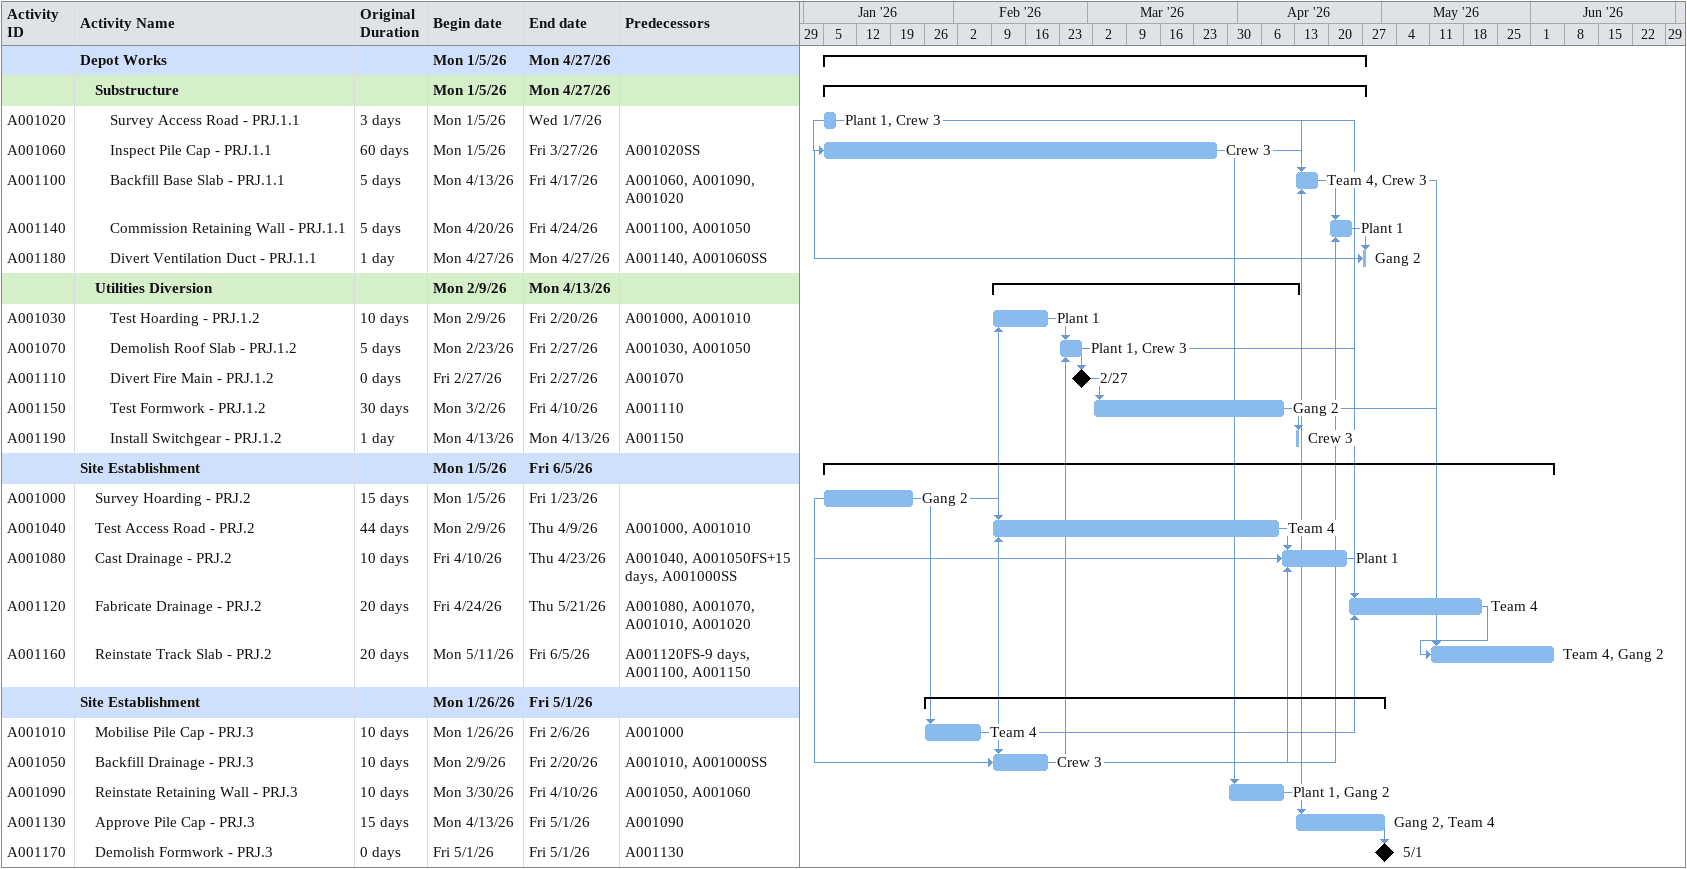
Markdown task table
| ID | Level | Task | Original duration | Start | Finish | Predecessors | Resources |
|---|---|---|---|---|---|---|---|
|  | 1 | **Depot Works** |  | 2026-01-05 | 2026-04-27 |  |  |
|  | 2 | **Substructure** |  | 2026-01-05 | 2026-04-27 |  |  |
| A001020 | 3 | Survey Access Road - PRJ.1.1 | 3d | 2026-01-05 | 2026-01-07 |  | Plant 1, Crew 3 |
| A001060 | 3 | Inspect Pile Cap - PRJ.1.1 | 60d | 2026-01-05 | 2026-03-27 | A001020SS | Crew 3 |
| A001100 | 3 | Backfill Base Slab - PRJ.1.1 | 5d | 2026-04-13 | 2026-04-17 | A001060, A001090, A001020 | Team 4, Crew 3 |
| A001140 | 3 | Commission Retaining Wall - PRJ.1.1 | 5d | 2026-04-20 | 2026-04-24 | A001100, A001050 | Plant 1 |
| A001180 | 3 | Divert Ventilation Duct - PRJ.1.1 | 1d | 2026-04-27 | 2026-04-27 | A001140, A001060SS | Gang 2 |
|  | 2 | **Utilities Diversion** |  | 2026-02-09 | 2026-04-13 |  |  |
| A001030 | 3 | Test Hoarding - PRJ.1.2 | 10d | 2026-02-09 | 2026-02-20 | A001000, A001010 | Plant 1 |
| A001070 | 3 | Demolish Roof Slab - PRJ.1.2 | 5d | 2026-02-23 | 2026-02-27 | A001030, A001050 | Plant 1, Crew 3 |
| A001110 | 3 | Divert Fire Main - PRJ.1.2 | 0d | 2026-02-27 | 2026-02-27 | A001070 |  |
| A001150 | 3 | Test Formwork - PRJ.1.2 | 30d | 2026-03-02 | 2026-04-10 | A001110 | Gang 2 |
| A001190 | 3 | Install Switchgear - PRJ.1.2 | 1d | 2026-04-13 | 2026-04-13 | A001150 | Crew 3 |
|  | 1 | **Site Establishment** |  | 2026-01-05 | 2026-06-05 |  |  |
| A001000 | 2 | Survey Hoarding - PRJ.2 | 15d | 2026-01-05 | 2026-01-23 |  | Gang 2 |
| A001040 | 2 | Test Access Road - PRJ.2 | 44d | 2026-02-09 | 2026-04-09 | A001000, A001010 | Team 4 |
| A001080 | 2 | Cast Drainage - PRJ.2 | 10d | 2026-04-10 | 2026-04-23 | A001040, A001050FS+15d, A001000SS | Plant 1 |
| A001120 | 2 | Fabricate Drainage - PRJ.2 | 20d | 2026-04-24 | 2026-05-21 | A001080, A001070, A001010, A001020 | Team 4 |
| A001160 | 2 | Reinstate Track Slab - PRJ.2 | 20d | 2026-05-11 | 2026-06-05 | A001120FS-9d, A001100, A001150 | Team 4, Gang 2 |
|  | 1 | **Site Establishment** |  | 2026-01-26 | 2026-05-01 |  |  |
| A001010 | 2 | Mobilise Pile Cap - PRJ.3 | 10d | 2026-01-26 | 2026-02-06 | A001000 | Team 4 |
| A001050 | 2 | Backfill Drainage - PRJ.3 | 10d | 2026-02-09 | 2026-02-20 | A001010, A001000SS | Crew 3 |
| A001090 | 2 | Reinstate Retaining Wall - PRJ.3 | 10d | 2026-03-30 | 2026-04-10 | A001050, A001060 | Plant 1, Gang 2 |
| A001130 | 2 | Approve Pile Cap - PRJ.3 | 15d | 2026-04-13 | 2026-05-01 | A001090 | Gang 2, Team 4 |
| A001170 | 2 | Demolish Formwork - PRJ.3 | 0d | 2026-05-01 | 2026-05-01 | A001130 |  |
